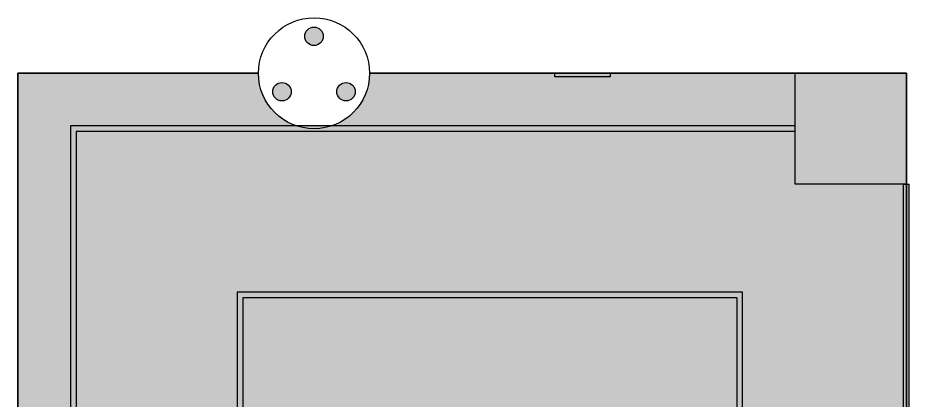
# Model space of a CAD drawing. Header units: millimetres. Extents: x 2008 to 4416, y 118 to 2668.
# Drawn here: x 2008 to 4416, y 1633 to 2668 of the extents above; entities that cross this region are included whole.
import ezdxf

# ---------------------------------------------------------------- set-up
doc = ezdxf.new("R2010")
doc.units = ezdxf.units.MM

# ---------------------------------------------------------------- blocks, each defined once
blk = doc.blocks.new('行车道')
at = {"true_color": 0x000000}
h = blk.add_hatch(color=18, dxfattribs=at)
h.dxf.hatch_style = 1
h.paths.add_polyline_path([(-1801.2, 2360.2), (-1801.2, 2375.2), (-3101.2, 2375.2), (-3758.7, 2375.2), (-3758.7, 400.2), (-1493.7, 400.2), (-1493.7, 2217.7), (-1508.7, 2217.7), (-1508.7, 415.2), (-3743.7, 415.2), (-3743.7, 2360.2), (-3101.2, 2360.2)])
h = blk.add_hatch(color=18, dxfattribs=at)
h.dxf.hatch_style = 1
h.paths.add_polyline_path([(-1943.7, 1925.2), (-3101.2, 1925.2), (-3308.7, 1925.2), (-3308.7, 850.2), (-1943.7, 850.2)])
h.paths.add_polyline_path([(-3101.2, 1910.2), (-1958.7, 1910.2), (-1958.7, 865.2), (-3293.7, 865.2), (-3293.7, 1910.2)], flags=16)
for p, q in [((-1801.2, 2360.2), (-1801.2, 2375.2)), ((-1508.7, 2217.7), (-1493.7, 2217.7))]:
    blk.add_line(p, q)
for points in [[(-1801.2, 2375.2), (-3101.2, 2375.2), (-3758.7, 2375.2), (-3758.7, 400.2), (-1493.7, 400.2), (-1493.7, 2217.7)], [(-1801.2, 2360.2), (-3101.2, 2360.2), (-3743.7, 2360.2), (-3743.7, 415.2), (-1508.7, 415.2), (-1508.7, 2217.7)]]:
    blk.add_lwpolyline(points)
for points in [[(-1943.7, 1925.2), (-3101.2, 1925.2), (-3308.7, 1925.2), (-3308.7, 850.2), (-1943.7, 850.2)], [(-1958.7, 1910.2), (-3101.2, 1910.2), (-3293.7, 1910.2), (-3293.7, 865.2), (-1958.7, 865.2)]]:
    blk.add_lwpolyline(points, close=True)
blk = doc.blocks.new('*U3')
blk.add_circle((0, 0), 25)
blk = doc.blocks.new('*U4')
at = {"color": 0, "linetype": 'ByBlock', "lineweight": -2, "transparency": 16777216}
for p, rotation in [((2721.5, 2567.7), 120), ((2808.1, 2417.7), 239.9999999999999)]:
    blk.add_blockref('*U3', p, dxfattribs=dict(at, rotation=rotation))
blk.add_blockref('*U3', (2894.7, 2567.7), dxfattribs=at)

msp = doc.modelspace()

# ---------------------------------------------------------------- hatches: boundary and pattern name
at = {"true_color": 0x136734}
h = msp.add_hatch(color=116, dxfattribs=at)
h.dxf.hatch_style = 1
h.paths.add_polyline_path([(2833.135, 2617.656, 1), (2783.135, 2617.656, 1)])
h = msp.add_hatch(color=2)
h.dxf.hatch_style = 1
h.paths.add_polyline_path([(2150.635, 2375.156), (2761.297, 2375.156, -0.3239799), (2658.135, 2517.656), (2008.135, 2517.656), (2008.135, 1607.656), (2150.635, 1607.656)])
h.paths.add_polyline_path([(2918.135, 400.156), (2150.635, 400.156), (2150.635, 1027.656), (2008.135, 1027.656), (2008.135, 117.656), (2918.135, 117.656), (2918.135, 267.656)])
h.paths.add_polyline_path([(4408.135, 400.156), (3498.135, 400.156), (3498.135, 267.656), (3498.135, 117.656), (4408.135, 117.656)])
h.paths.add_polyline_path([(4055.944, 306.229, -1), (4160.944, 306.229, -1)], flags=16)
h.paths.add_polyline_path([(4060.944, 306.229, -1), (4155.944, 306.229, -1)], flags=0)
h.paths.add_polyline_path([(4065.944, 306.229, -1), (4150.944, 306.229, -1)], flags=0)
h.paths.add_polyline_path([(4070.944, 306.229, -1), (4145.944, 306.229, -1)], flags=0)
h.paths.add_polyline_path([(4075.944, 306.229, -1), (4140.944, 306.229, -1)], flags=0)
h.paths.add_polyline_path([(4079.444, 306.229, -1), (4137.444, 306.229, -1)], flags=0)
h.paths.add_polyline_path([(4081.944, 306.229, -1), (4134.944, 306.229, -1)], flags=0)
h.paths.add_polyline_path([(4108.135, 2517.656), (3608.135, 2517.656), (3608.135, 2507.656), (3458.135, 2507.656), (3458.135, 2517.656), (2958.135, 2517.656, -0.3239799), (2854.972, 2375.156), (4108.135, 2375.156)])
h = msp.add_hatch(color=5)
h.dxf.hatch_style = 1
h.paths.add_polyline_path([(3608.135, 2517.656), (3458.135, 2517.656), (3458.135, 2507.656), (3608.135, 2507.656)])
h = msp.add_hatch(color=5)
h.dxf.hatch_style = 1
h.paths.add_polyline_path([(4408.135, 2517.656), (4108.135, 2517.656), (4108.135, 2217.656), (4408.135, 2217.656)])
at = {"true_color": 0xed1f24}
h = msp.add_hatch(color=240, dxfattribs=at)
h.dxf.hatch_style = 1
h.paths.add_polyline_path([(2746.532, 2467.656, 1), (2696.532, 2467.656, 1)])
h = msp.add_hatch(color=5)
h.dxf.hatch_style = 1
h.paths.add_polyline_path([(2869.737, 2467.656, 1), (2919.737, 2467.656, 1)])
at = {"true_color": 0x939598}
h = msp.add_hatch(color=252, dxfattribs=at)
h.dxf.hatch_style = 1
h.paths.add_polyline_path([(4400.635, 2217.656), (4108.135, 2217.656), (4108.135, 2360.156), (2808.135, 2360.156), (2165.635, 2360.156), (2165.635, 415.156), (4400.635, 415.156)])
h.paths.add_polyline_path([(2600.635, 850.156), (2600.635, 1925.156), (2808.135, 1925.156), (3965.635, 1925.156), (3965.635, 850.156)], flags=16)
h.paths.add_polyline_path([(2615.635, 865.156), (2615.635, 1910.156), (2808.135, 1910.156), (3950.635, 1910.156), (3950.635, 865.156)], flags=0)
h = msp.add_hatch(color=2)
h.dxf.hatch_style = 1
h.paths.add_polyline_path([(3950.635, 1910.156), (2808.135, 1910.156), (2615.635, 1910.156), (2615.635, 865.156), (3950.635, 865.156)])

# ---------------------------------------------------------------- linework, layer by layer
for p, q in [((2008.135, 2517.656), (2658.135, 2517.656)), ((2008.135, 117.656), (2008.135, 2517.656)), ((2958.135, 2517.656), (4408.135, 2517.656)), ((4408.135, 2517.656), (4408.135, 117.656))]:
    msp.add_line(p, q)
msp.add_lwpolyline([(2658.135, 2517.656), (2008.135, 2517.656), (2008.135, 117.656), (4408.135, 117.656), (4408.135, 2517.656), (2958.135, 2517.656)])
msp.add_lwpolyline([(3458.135, 2517.656), (3608.135, 2517.656), (3608.135, 2507.656), (3458.135, 2507.656)], close=True)
at = {"color": 5}
msp.add_lwpolyline([(4108.135, 2517.656), (4408.135, 2517.656), (4408.135, 2217.656), (4108.135, 2217.656)], close=True, dxfattribs=at)
msp.add_circle((2808.135, 2517.656), 150)

# ---------------------------------------------------------------- block references
at = {"rotation": 59.99999999999999}
msp.add_blockref('*U4', (3584.422, -1173.088), dxfattribs=at)
msp.add_blockref('行车道', (5909.31, 0))

doc.saveas('drawing.dxf')
